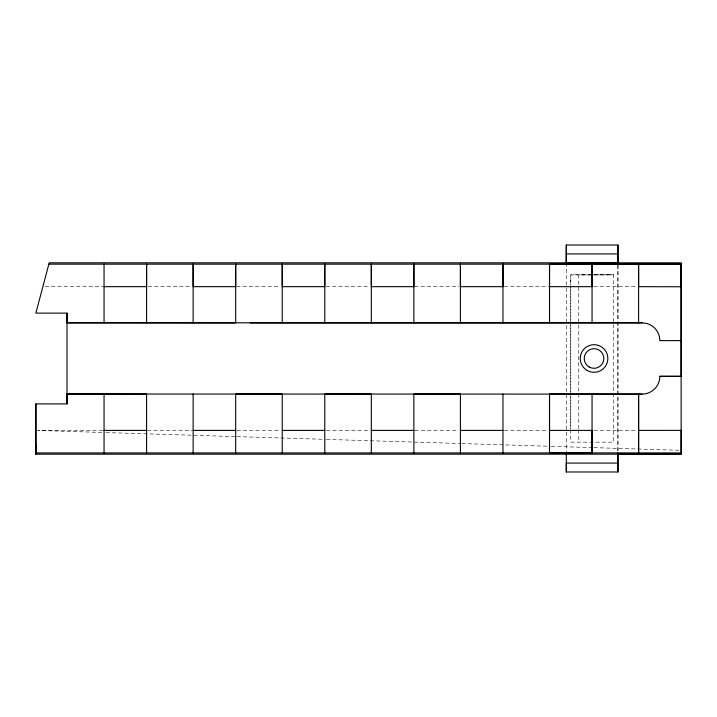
<?xml version="1.0" encoding="UTF-8"?>
<svg xmlns="http://www.w3.org/2000/svg" width="717" height="717" viewBox="0 0 717 717"><rect width="100%" height="100%" fill="white"/><g stroke="black" fill="none" stroke-linecap="round" stroke-linejoin="round"><path stroke-width="0.54" stroke-dasharray="3.58 2.69" d="M578.78 428.775L578.78 274.88L613.492 274.835L613.492 442.156L570.768 442.156L570.768 429.886M617.929 265.003L617.911 321.216M590.485 274.835L570.768 274.835L570.768 284.873M591.579 274.835L613.492 274.835L593.775 274.853M592.672 274.853L570.768 274.88L570.768 428.775L570.768 285.984M45.144 286.666L103.365 286.666M148.159 286.666L191.824 286.666M236.61 286.666L280.284 286.666M326.19 286.666L369.855 286.657M414.65 286.657L459.436 286.657M504.221 286.657L549.016 286.657M593.801 286.657L637.467 286.657M102.701 430.433L37.813 430.433L104.942 432.539M147.451 430.433L192.21 430.433M236.96 430.433L280.598 430.424M326.468 430.424L370.106 430.424M414.856 430.424L458.495 430.424M504.365 430.424L547.994 430.424M593.873 430.415L637.503 430.415M106.062 432.575L235.839 436.581M236.96 436.617L325.348 439.351M326.468 439.387L460.726 443.527M461.847 443.563L550.235 446.297M551.355 446.332L592.753 447.605M593.873 447.641L678.9 450.267M566.26 262.816L566.313 451.961M617.937 265.138L617.937 451.853M617.911 322.336L617.911 450.814M578.78 429.895L578.78 442.156"/><path stroke-width="1.08" d="M48.881 264.152L681.15 264.152L681.114 376.335L659.855 376.308A17.8 17.8 0 0 1 642.056 394.108L67.022 394.036L67.022 403.922L35.85 403.904L35.877 454.184L681.141 454.184L681.15 430.379L638.605 430.388M67.004 403.904L67.004 313.123L35.85 313.123L49.204 262.816L681.141 262.825L681.141 454.184L617.92 454.175L617.929 471.983L566.313 471.974L566.313 463.065L617.92 463.065M146.591 322.883L146.591 264.152L146.591 286.666L104.055 286.666M193.142 322.883L193.142 264.152L193.142 286.666L235.687 286.666L235.687 264.152L235.687 322.883L67.013 322.811L642.056 322.829L646.662 323.439A17.817 17.817 0 0 1 659.837 340.656L681.105 340.611M282.238 322.883L282.238 264.152L282.238 286.666L324.783 286.666L324.783 264.152L324.783 322.883L250.17 322.874M371.325 322.883L371.325 264.152L371.325 286.666L413.87 286.666L413.87 264.152L413.87 322.883L324.783 322.883M460.422 322.883L460.422 264.152L460.422 286.666L502.967 286.666L502.967 264.152L502.967 322.883L413.87 322.883M549.518 394.036L549.518 452.929L592.054 452.92L592.054 430.397L549.518 430.406L549.518 394.036L642.056 394.126M592.054 322.865L592.054 264.134L549.518 264.179L549.518 286.666L592.054 286.666L592.054 264.152L681.087 264.259M617.929 245.017L617.929 262.825L566.206 262.816L566.313 245.017L617.937 245.017L617.937 264.026M642.056 322.829L638.596 322.82L638.605 264.134L638.605 286.666L681.087 286.773M681.141 286.657L681.15 264.152M566.26 262.816L566.313 245.017M36.209 444.468L35.877 454.184L35.877 403.922M67.022 394.036L146.6 394.09M502.967 322.883L638.605 322.829M566.305 253.917L617.929 253.917M659.855 376.326L681.114 376.335M104.055 430.406L146.591 430.406M193.142 430.406L235.687 430.406M282.238 430.406L324.783 430.406M371.325 430.406L413.87 430.406M460.422 430.406L502.967 430.406M35.877 452.929L681.141 452.911M67.004 313.123L67.022 322.883M549.518 264.152L549.518 322.883M617.937 452.974L617.937 471.974M592.054 394.063L592.054 452.92M566.313 454.175L566.313 471.974M502.967 394.036L502.967 452.929M460.422 452.929L460.422 394.036L413.87 394.036L413.87 452.929M371.325 452.929L371.325 394.036L324.783 394.036L324.783 452.929M282.238 452.929L282.238 394.036L235.687 394.036L235.687 452.929M193.142 394.036L193.142 452.929M146.591 394.036L146.591 452.929M104.055 264.152L104.055 322.883M104.055 394.036L104.055 452.929M638.614 394.108L638.596 452.92L638.596 394.099M589.15 366.979A9.787 9.787 0 0 0 603.831 358.5A9.787 9.787 0 0 0 589.15 350.021A9.787 9.787 0 0 0 589.15 366.979M587.142 370.447A13.793 13.793 0 0 0 607.837 358.5A13.793 13.793 0 0 0 587.142 346.553A13.793 13.793 0 0 0 587.142 370.447"/></g></svg>
